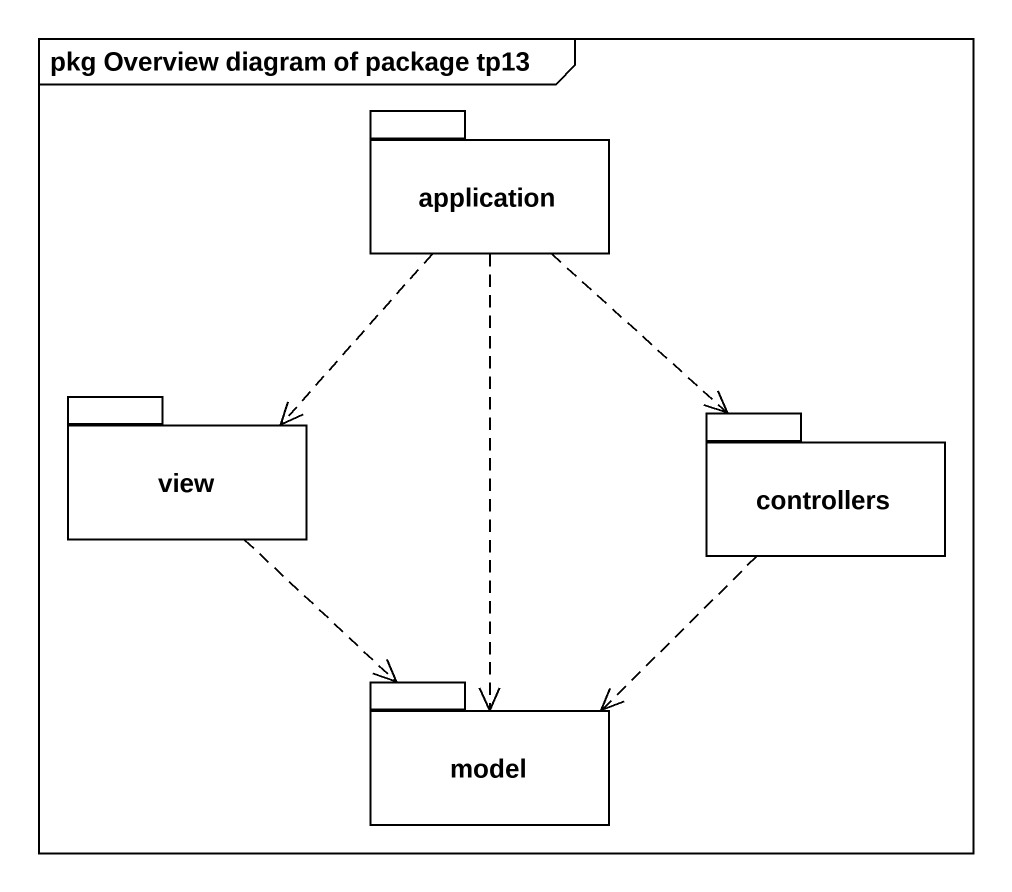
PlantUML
@startuml
mainframe pkg Overview diagram of package tp13
package application {
}
package view {
}
package controllers {
}
package model {
}
application ..> view
application ..> controllers
application ..> model
view ..> model
controllers ..> model
@enduml
